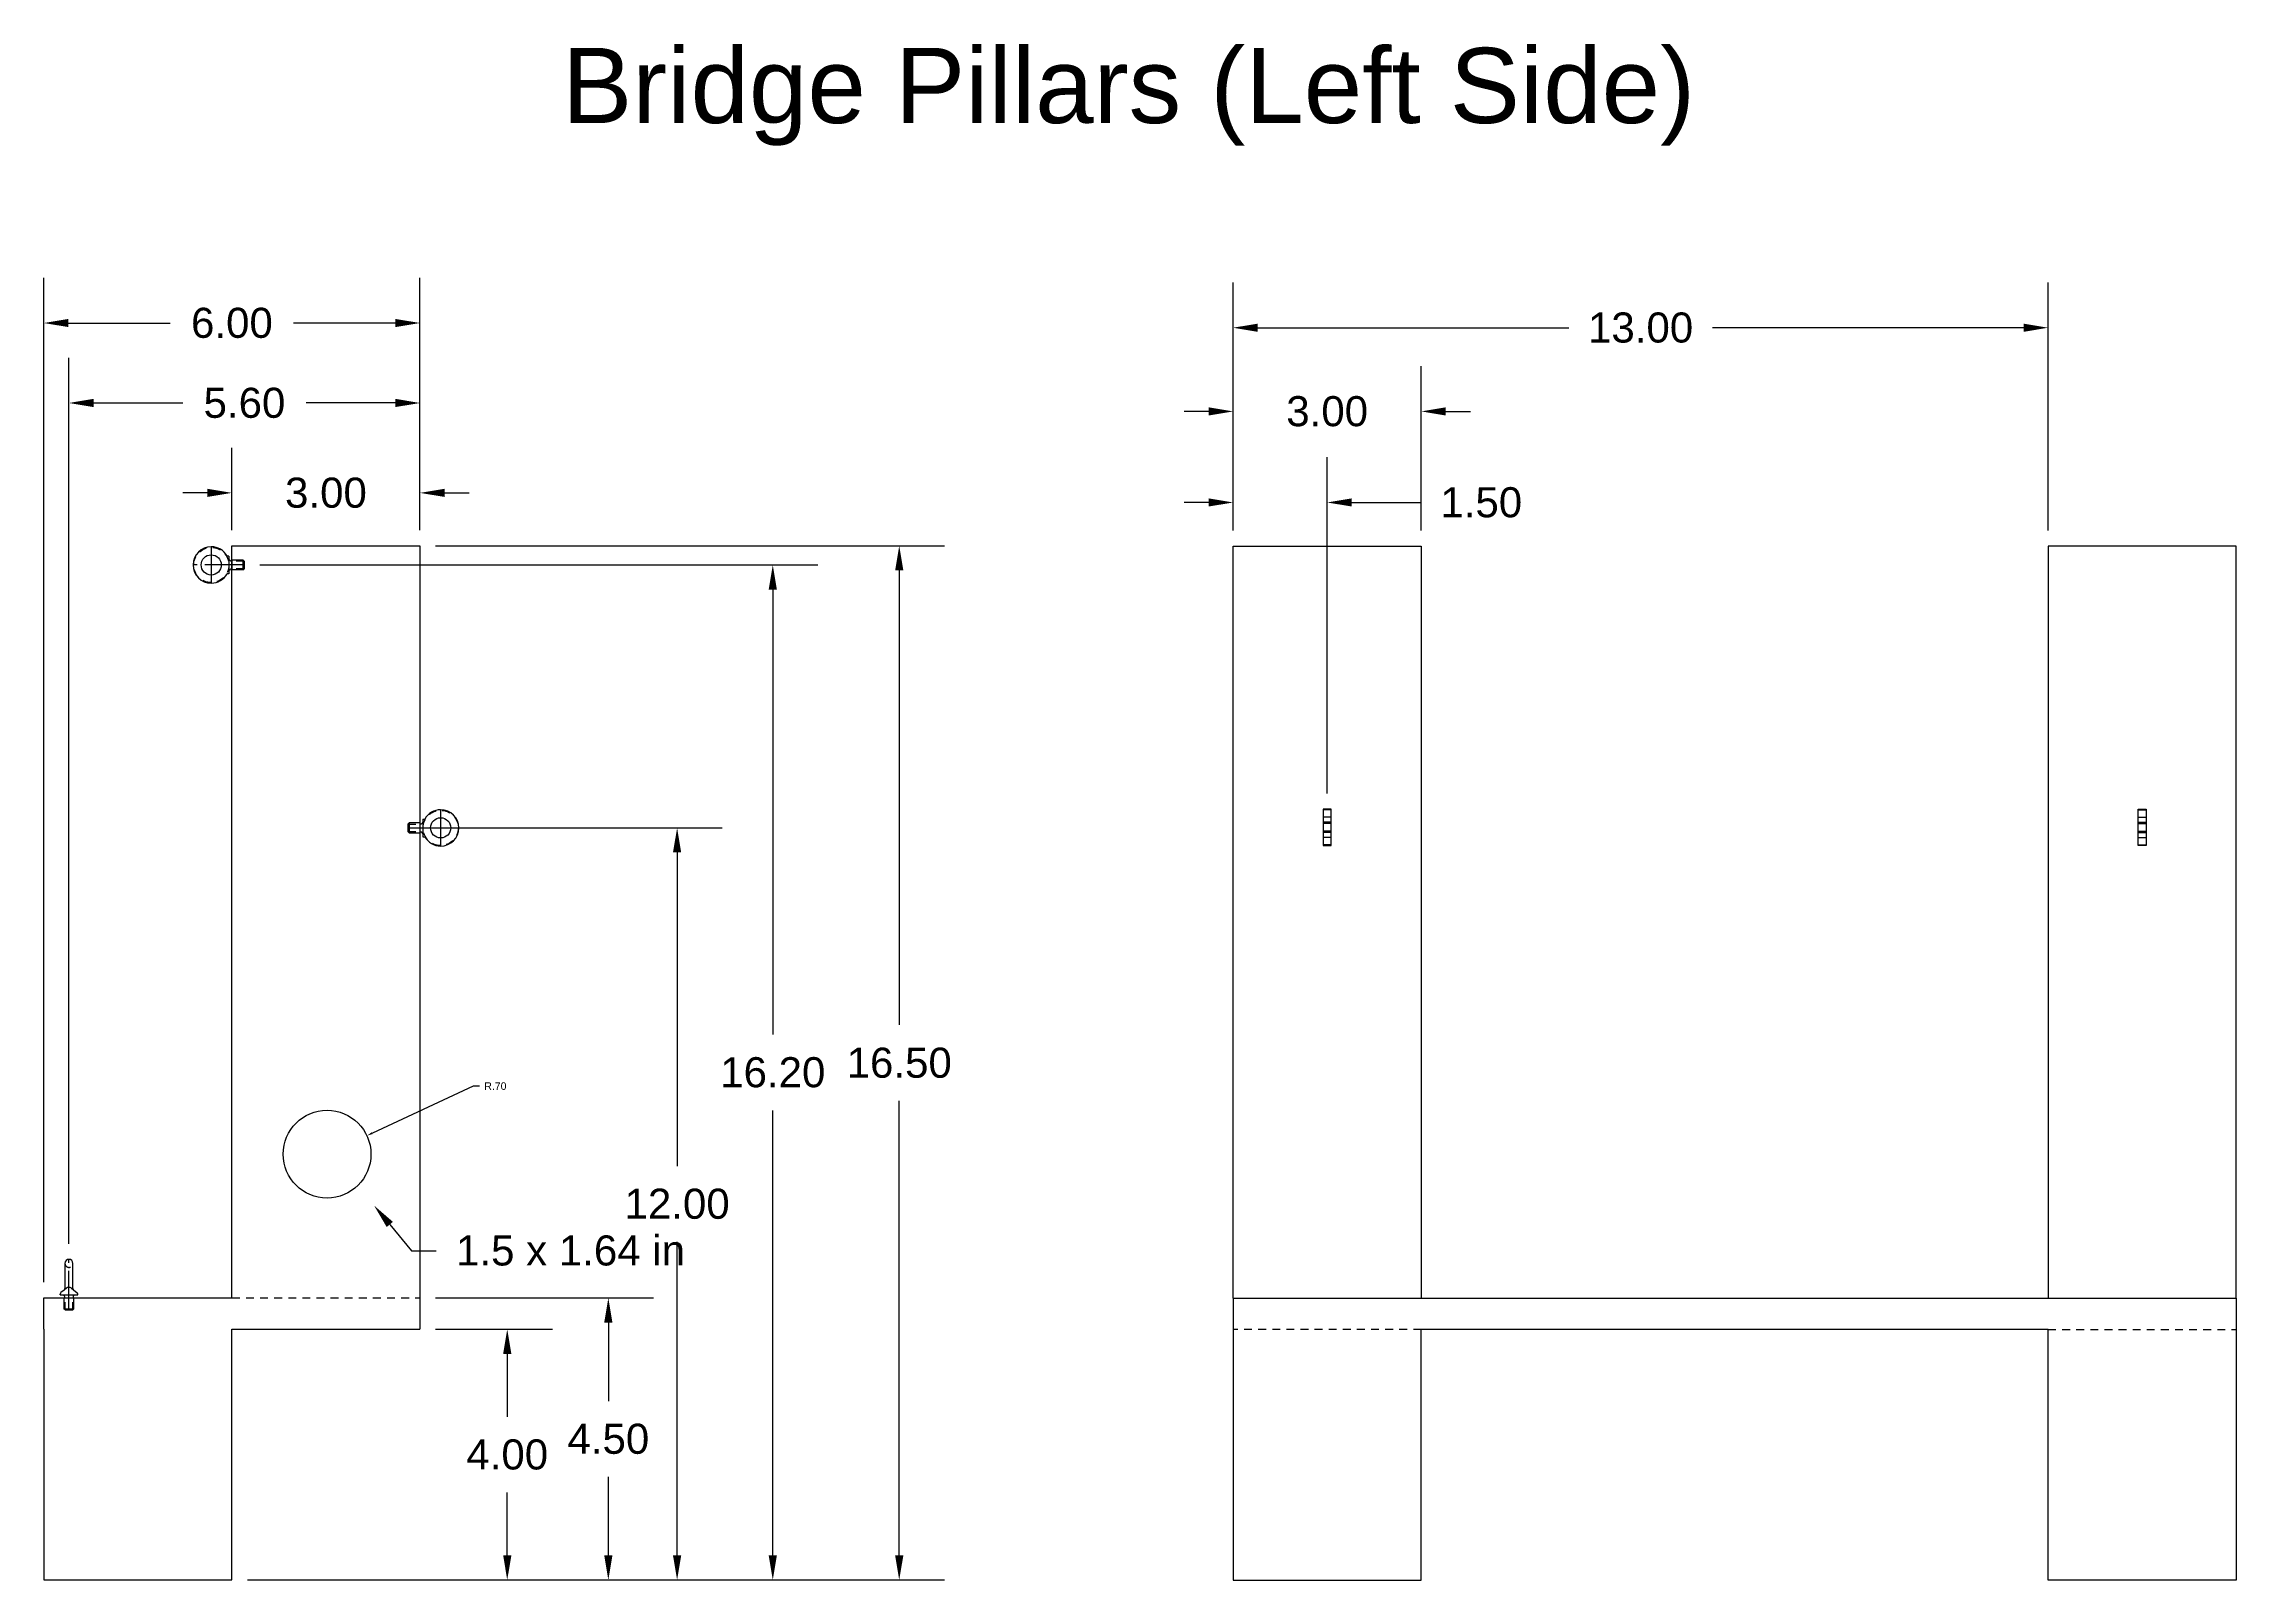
# Model space of a CAD drawing. Header units: inches. Extents: x 3.1 to 38, y 1.7 to 26.2.
import ezdxf
from ezdxf import colors
from ezdxf.entities.mleader import LeaderData, LeaderLine
from ezdxf.math import Vec2, Vec3

# ---------------------------------------------------------------- set-up
doc = ezdxf.new("R2010")
doc.units = ezdxf.units.IN
doc.header["$LTSCALE"] = 0.5
doc.header["$MEASUREMENT"] = 0
doc.linetypes.add('CENTER', pattern=[2, 1.25, -0.25, 0.25, -0.25])
doc.linetypes.add('HIDDEN', pattern=[0.375, 0.25, -0.125])
for name, color, linetype in [('Center', 7, 'CENTER'), ('Dimension', 7, 'Continuous'), ('Hidden', 5, 'HIDDEN'), ('Metal', 253, 'Continuous'), ('Visible', 1, 'Continuous')]:
    doc.layers.add(name, color=color, linetype=linetype)
doc.styles.get("Standard").update_dxf_attribs({"font": 'arial.ttf', "height": 0.12})
doc.dimstyles.new('ASME', dxfattribs={"dimtxt": 0.12, "dimasz": 0.098, "dimexe": 0.18, "dimexo": 0.0625, "dimgap": 0.09, "dimtad": 0, "dimtih": 1, "dimtoh": 1, "dimzin": 4, "dimdsep": 46, "dimtxsty": 'Standard', "dimcen": 0, "dimadec": 0, "dimazin": 1, "dimtfac": 1, "dimtofl": 0, "dimtmove": 0, "dimatfit": 3, "dimfxl": 1, "dimtolj": 1, "dimtzin": 0, "dimarcsym": 1})

# ---------------------------------------------------------------- blocks, each defined once
blk = doc.blocks.new('*D5')
at = {"layer": 'Defpoints', "color": 0}
for p in [(8.228, 8.745, -31.167), (7.594, 8.45, -31.167)]:
    blk.add_point(p, dxfattribs=at)
at = {"layer": 'Dimension', "color": 0, "lineweight": -2}
for p, q in [((9.925, 9.535), (8.317, 8.786)), ((10.023, 9.535), (9.925, 9.535))]:
    blk.add_line(p, q, dxfattribs=at)
at = {"layer": 'Dimension', "color": 0}
blk.add_solid([(8.31, 8.801), (8.324, 8.772), (8.228, 8.745)], dxfattribs=at)
at = {"layer": 'Dimension', "color": 0, "insert": (10.279, 9.535), "char_height": 0.12, "attachment_point": 5}
blk.add_mtext('\\A1;R.70', dxfattribs=at)
blk = doc.blocks.new('*D13')
at = {"layer": 'Defpoints', "color": 0, "transparency": 16777216}
for p in [(9.076, 13.656), (13.178, 13.656), (6.076, 1.656)]:
    blk.add_point(p, dxfattribs=at)
at = {"layer": 'Dimension', "color": 0, "lineweight": -2, "transparency": 16777216}
for p, q in [((9.326, 13.656), (13.898, 13.656)), ((13.178, 13.264), (13.178, 8.261)), ((13.178, 2.048), (13.178, 7.051)), ((6.326, 1.656), (13.898, 1.656))]:
    blk.add_line(p, q, dxfattribs=at)
at = {"layer": 'Dimension', "color": 0, "transparency": 16777216}
for points in [[(13.112, 13.264), (13.243, 13.264), (13.178, 13.656)], [(13.112, 2.048), (13.243, 2.048), (13.178, 1.656)]]:
    blk.add_solid(points, dxfattribs=at)
at = {"layer": 'Dimension', "color": 0, "transparency": 16777216, "insert": (13.178, 7.656), "char_height": 0.48, "attachment_point": 5}
blk.add_mtext('\\A1;12.00', dxfattribs=at)
blk = doc.blocks.new('*D14')
at = {"layer": 'Defpoints', "color": 0, "transparency": 16777216}
for p in [(6.269, 17.851), (14.704, 17.851), (6.076, 1.656)]:
    blk.add_point(p, dxfattribs=at)
at = {"layer": 'Dimension', "color": 0, "lineweight": -2, "transparency": 16777216}
for p, q in [((6.519, 17.851), (15.424, 17.851)), ((14.704, 17.459), (14.704, 10.359)), ((14.704, 2.048), (14.704, 9.149)), ((6.326, 1.656), (15.424, 1.656))]:
    blk.add_line(p, q, dxfattribs=at)
at = {"layer": 'Dimension', "color": 0, "transparency": 16777216}
for points in [[(14.639, 17.459), (14.769, 17.459), (14.704, 17.851)], [(14.639, 2.048), (14.769, 2.048), (14.704, 1.656)]]:
    blk.add_solid(points, dxfattribs=at)
at = {"layer": 'Dimension', "color": 0, "transparency": 16777216, "insert": (14.704, 9.754), "char_height": 0.48, "attachment_point": 5}
blk.add_mtext('\\A1;16.20', dxfattribs=at)
blk = doc.blocks.new('*D15')
at = {"layer": 'Defpoints', "color": 0, "transparency": 16777216}
for p in [(9.076, 18.156), (16.721, 18.156), (6.076, 1.656)]:
    blk.add_point(p, dxfattribs=at)
at = {"layer": 'Dimension', "color": 0, "lineweight": -2, "transparency": 16777216}
for p, q in [((9.326, 18.156), (17.441, 18.156)), ((16.721, 17.764), (16.721, 10.511)), ((16.721, 2.048), (16.721, 9.301)), ((6.326, 1.656), (17.441, 1.656))]:
    blk.add_line(p, q, dxfattribs=at)
at = {"layer": 'Dimension', "color": 0, "transparency": 16777216}
for points in [[(16.656, 17.764), (16.787, 17.764), (16.721, 18.156)], [(16.656, 2.048), (16.787, 2.048), (16.721, 1.656)]]:
    blk.add_solid(points, dxfattribs=at)
at = {"layer": 'Dimension', "color": 0, "transparency": 16777216, "insert": (16.721, 9.906), "char_height": 0.48, "attachment_point": 5}
blk.add_mtext('\\A1;16.50', dxfattribs=at)
blk = doc.blocks.new('*D22')
at = {"layer": 'Defpoints', "color": 0, "transparency": 16777216}
for p in [(9.076, 5.656), (10.468, 5.656), (6.076, 1.656)]:
    blk.add_point(p, dxfattribs=at)
at = {"layer": 'Dimension', "color": 0, "lineweight": -2, "transparency": 16777216}
for p, q in [((9.326, 5.656), (11.188, 5.656)), ((10.468, 5.264), (10.468, 4.261)), ((10.468, 2.048), (10.468, 3.051)), ((6.326, 1.656), (11.188, 1.656))]:
    blk.add_line(p, q, dxfattribs=at)
at = {"layer": 'Dimension', "color": 0, "transparency": 16777216}
for points in [[(10.403, 5.264), (10.534, 5.264), (10.468, 5.656)], [(10.403, 2.048), (10.534, 2.048), (10.468, 1.656)]]:
    blk.add_solid(points, dxfattribs=at)
at = {"layer": 'Dimension', "color": 0, "transparency": 16777216, "insert": (10.468, 3.656), "char_height": 0.48, "attachment_point": 5}
blk.add_mtext('\\A1;4.00', dxfattribs=at)
blk = doc.blocks.new('*D25')
at = {"layer": 'Defpoints', "color": 0, "transparency": 16777216}
for p in [(6.076, 19.001), (6.076, 18.156), (9.076, 18.156)]:
    blk.add_point(p, dxfattribs=at)
at = {"layer": 'Dimension', "color": 0, "lineweight": -2, "transparency": 16777216}
for p, q in [((6.076, 18.406), (6.076, 19.721)), ((9.076, 18.406), (9.076, 19.721)), ((5.684, 19.001), (5.292, 19.001)), ((9.468, 19.001), (9.86, 19.001))]:
    blk.add_line(p, q, dxfattribs=at)
at = {"layer": 'Dimension', "color": 0, "transparency": 16777216}
for points in [[(5.684, 19.066), (5.684, 18.936), (6.076, 19.001)], [(9.468, 19.066), (9.468, 18.936), (9.076, 19.001)]]:
    blk.add_solid(points, dxfattribs=at)
at = {"layer": 'Dimension', "color": 0, "transparency": 16777216, "insert": (7.576, 19.001), "char_height": 0.48, "attachment_point": 5}
blk.add_mtext('\\A1;3.00', dxfattribs=at)
blk = doc.blocks.new('*D26')
at = {"layer": 'Defpoints', "color": 0, "transparency": 16777216}
for p in [(3.476, 20.435), (9.076, 18.156), (3.476, 6.772)]:
    blk.add_point(p, dxfattribs=at)
at = {"layer": 'Dimension', "color": 0, "lineweight": -2, "transparency": 16777216}
for p, q in [((3.476, 7.022), (3.476, 21.155)), ((9.076, 18.406), (9.076, 21.155)), ((3.868, 20.435), (5.293, 20.435)), ((8.684, 20.435), (7.258, 20.435))]:
    blk.add_line(p, q, dxfattribs=at)
at = {"layer": 'Dimension', "color": 0, "transparency": 16777216}
for points in [[(3.868, 20.501), (3.868, 20.37), (3.476, 20.435)], [(8.684, 20.501), (8.684, 20.37), (9.076, 20.435)]]:
    blk.add_solid(points, dxfattribs=at)
at = {"layer": 'Dimension', "color": 0, "transparency": 16777216, "insert": (6.276, 20.435), "char_height": 0.48, "attachment_point": 5}
blk.add_mtext('\\A1;5.60', dxfattribs=at)
blk = doc.blocks.new('*D27')
at = {"layer": 'Defpoints', "color": 0, "transparency": 16777216}
for p in [(3.076, 21.711), (9.076, 18.156), (3.076, 6.156)]:
    blk.add_point(p, dxfattribs=at)
at = {"layer": 'Dimension', "color": 0, "lineweight": -2, "transparency": 16777216}
for p, q in [((3.076, 6.406), (3.076, 22.431)), ((9.076, 18.406), (9.076, 22.431)), ((3.468, 21.711), (5.092, 21.711)), ((8.684, 21.711), (7.06, 21.711))]:
    blk.add_line(p, q, dxfattribs=at)
at = {"layer": 'Dimension', "color": 0, "transparency": 16777216}
for points in [[(3.468, 21.776), (3.468, 21.646), (3.076, 21.711)], [(8.684, 21.776), (8.684, 21.646), (9.076, 21.711)]]:
    blk.add_solid(points, dxfattribs=at)
at = {"layer": 'Dimension', "color": 0, "transparency": 16777216, "insert": (6.076, 21.711), "char_height": 0.48, "attachment_point": 5}
blk.add_mtext('\\A1;6.00', dxfattribs=at)
blk = doc.blocks.new('*D28')
at = {"layer": 'Defpoints', "color": 0, "transparency": 16777216}
for p in [(23.548, 18.848), (22.048, 18.153), (23.548, 13.954)]:
    blk.add_point(p, dxfattribs=at)
at = {"layer": 'Dimension', "color": 0, "lineweight": -2, "transparency": 16777216}
for p, q in [((22.048, 18.403), (22.048, 19.568)), ((23.548, 14.204), (23.548, 19.568)), ((21.656, 18.848), (21.264, 18.848)), ((23.94, 18.848), (25.046, 18.848))]:
    blk.add_line(p, q, dxfattribs=at)
at = {"layer": 'Dimension', "color": 0, "transparency": 16777216}
for points in [[(21.656, 18.913), (21.656, 18.783), (22.048, 18.848)], [(23.94, 18.913), (23.94, 18.783), (23.548, 18.848)]]:
    blk.add_solid(points, dxfattribs=at)
at = {"layer": 'Dimension', "color": 0, "transparency": 16777216, "insert": (26.006, 18.848), "char_height": 0.48, "attachment_point": 5}
blk.add_mtext('\\A1;1.50', dxfattribs=at)
blk = doc.blocks.new('*D29')
at = {"layer": 'Defpoints', "color": 0, "transparency": 16777216}
for p in [(25.048, 20.301), (22.048, 18.153), (25.048, 18.153)]:
    blk.add_point(p, dxfattribs=at)
at = {"layer": 'Dimension', "color": 0, "lineweight": -2, "transparency": 16777216}
for p, q in [((22.048, 18.403), (22.048, 21.021)), ((25.048, 18.403), (25.048, 21.021)), ((21.656, 20.301), (21.264, 20.301)), ((25.44, 20.301), (25.832, 20.301))]:
    blk.add_line(p, q, dxfattribs=at)
at = {"layer": 'Dimension', "color": 0, "transparency": 16777216}
for points in [[(21.656, 20.366), (21.656, 20.235), (22.048, 20.301)], [(25.44, 20.366), (25.44, 20.235), (25.048, 20.301)]]:
    blk.add_solid(points, dxfattribs=at)
at = {"layer": 'Dimension', "color": 0, "transparency": 16777216, "insert": (23.548, 20.301), "char_height": 0.48, "attachment_point": 5}
blk.add_mtext('\\A1;3.00', dxfattribs=at)
blk = doc.blocks.new('*D30')
at = {"layer": 'Defpoints', "color": 0, "transparency": 16777216}
for p in [(35.048, 21.636), (22.048, 18.153), (35.048, 18.153)]:
    blk.add_point(p, dxfattribs=at)
at = {"layer": 'Dimension', "color": 0, "lineweight": -2, "transparency": 16777216}
for p, q in [((22.048, 18.403), (22.048, 22.356)), ((35.048, 18.403), (35.048, 22.356)), ((22.44, 21.636), (27.402, 21.636)), ((34.656, 21.636), (29.695, 21.636))]:
    blk.add_line(p, q, dxfattribs=at)
at = {"layer": 'Dimension', "color": 0, "transparency": 16777216}
for points in [[(22.44, 21.701), (22.44, 21.57), (22.048, 21.636)], [(34.656, 21.701), (34.656, 21.57), (35.048, 21.636)]]:
    blk.add_solid(points, dxfattribs=at)
at = {"layer": 'Dimension', "color": 0, "transparency": 16777216, "insert": (28.548, 21.636), "char_height": 0.48, "attachment_point": 5}
blk.add_mtext('\\A1;13.00', dxfattribs=at)
blk = doc.blocks.new('*D31')
at = {"layer": 'Defpoints', "color": 0, "transparency": 16777216}
for p in [(9.076, 6.156), (12.081, 6.156), (6.076, 1.656)]:
    blk.add_point(p, dxfattribs=at)
at = {"layer": 'Dimension', "color": 0, "lineweight": -2, "transparency": 16777216}
for p, q in [((9.326, 6.156), (12.801, 6.156)), ((12.081, 5.764), (12.081, 4.511)), ((12.081, 2.048), (12.081, 3.301)), ((6.326, 1.656), (12.801, 1.656))]:
    blk.add_line(p, q, dxfattribs=at)
at = {"layer": 'Dimension', "color": 0, "transparency": 16777216}
for points in [[(12.015, 5.764), (12.146, 5.764), (12.081, 6.156)], [(12.015, 2.048), (12.146, 2.048), (12.081, 1.656)]]:
    blk.add_solid(points, dxfattribs=at)
at = {"layer": 'Dimension', "color": 0, "transparency": 16777216, "insert": (12.081, 3.906), "char_height": 0.48, "attachment_point": 5}
blk.add_mtext('\\A1;4.50', dxfattribs=at)

msp = doc.modelspace()

# ---------------------------------------------------------------- linework, layer by layer
msp.add_line((3.616, 6.204), (3.616, 6.217))
at = {"layer": 'Center'}
for p, q in [((6.269, 17.851), (5.456, 17.851)), ((5.746, 18.141), (5.746, 17.561)), ((8.883, 13.656), (9.696, 13.656)), ((9.406, 13.946), (9.406, 13.366)), ((3.476, 5.964), (3.476, 6.772))]:
    msp.add_line(p, q, dxfattribs=at)
at = {"layer": 'Hidden'}
for p, q in [((6.269, 17.912), (6.076, 17.912)), ((6.269, 17.791), (6.076, 17.791)), ((8.883, 13.716), (9.076, 13.716)), ((23.613, 13.946), (23.483, 13.946)), ((23.613, 13.825), (23.483, 13.825)), ((23.613, 13.745), (23.483, 13.745)), ((23.613, 13.725), (23.483, 13.725)), ((36.483, 13.946), (36.613, 13.946)), ((36.483, 13.825), (36.613, 13.825)), ((36.483, 13.745), (36.613, 13.745)), ((36.483, 13.725), (36.613, 13.725)), ((8.883, 13.596), (9.076, 13.596)), ((23.613, 13.604), (23.483, 13.604)), ((23.613, 13.584), (23.483, 13.584)), ((23.613, 13.503), (23.483, 13.503)), ((23.613, 13.383), (23.483, 13.383)), ((36.483, 13.604), (36.613, 13.604)), ((36.483, 13.584), (36.613, 13.584)), ((36.483, 13.503), (36.613, 13.503)), ((36.483, 13.383), (36.613, 13.383)), ((3.416, 5.964), (3.416, 6.156)), ((3.536, 5.964), (3.536, 6.156)), ((6.076, 6.156), (9.076, 6.156)), ((25.048, 5.653), (22.048, 5.653)), ((35.048, 5.653), (38.048, 5.653))]:
    msp.add_line(p, q, dxfattribs=at)
for centre in [(5.746, 17.851), (9.406, 13.656)]:
    msp.add_circle(centre, 0.281, dxfattribs=at)
msp.add_arc((3.476, 6.708), 0.064, 180, 0, dxfattribs=at)
at = {"layer": 'Metal'}
msp.add_circle((7.594, 8.45, -31.567), 0.7, dxfattribs=at)
at = {"layer": 'Visible'}
for p, q in [((6.028, 17.992), (5.999, 17.992)), ((6.028, 17.992), (6.028, 17.71)), ((6.028, 17.941), (6.049, 17.922)), ((6.076, 6.156), (6.076, 18.156)), ((6.076, 18.156), (9.076, 18.156)), ((6.076, 17.932), (6.076, 17.771)), ((6.076, 17.932), (6.249, 17.932)), ((6.249, 17.932), (6.249, 17.771)), ((6.269, 17.912), (6.249, 17.932)), ((6.269, 17.912), (6.269, 17.791)), ((9.076, 18.156), (9.076, 6.156)), ((22.048, 6.153), (22.048, 18.153)), ((22.048, 18.153), (25.048, 18.153)), ((25.048, 18.153), (25.048, 6.153)), ((38.048, 18.153), (35.048, 18.153)), ((35.048, 18.153), (35.048, 6.153)), ((38.048, 6.153), (38.048, 18.153)), ((6.028, 17.71), (5.999, 17.71)), ((6.028, 17.761), (6.049, 17.781)), ((6.249, 17.771), (6.076, 17.771)), ((6.249, 17.771), (6.269, 17.791)), ((8.883, 13.716), (8.903, 13.736)), ((8.883, 13.716), (8.883, 13.596)), ((9.076, 13.736), (8.903, 13.736)), ((8.903, 13.736), (8.903, 13.575)), ((9.076, 13.736), (9.076, 13.575)), ((9.124, 13.746), (9.103, 13.726)), ((9.124, 13.797), (9.124, 13.515)), ((9.124, 13.797), (9.153, 13.797)), ((23.613, 13.954), (23.483, 13.954)), ((23.483, 13.954), (23.483, 13.375)), ((23.613, 13.375), (23.613, 13.954)), ((36.483, 13.375), (36.483, 13.954)), ((36.483, 13.954), (36.613, 13.954)), ((36.613, 13.954), (36.613, 13.375)), ((8.903, 13.575), (8.883, 13.596)), ((8.903, 13.575), (9.076, 13.575)), ((9.124, 13.566), (9.103, 13.586)), ((9.124, 13.515), (9.153, 13.515)), ((23.483, 13.375), (23.613, 13.375)), ((36.613, 13.375), (36.483, 13.375)), ((3.412, 6.708), (3.412, 6.307)), ((3.54, 6.307), (3.54, 6.708)), ((3.437, 6.31), (3.399, 6.282)), ((3.515, 6.31), (3.552, 6.282)), ((3.076, 5.656), (3.076, 6.156)), ((3.076, 6.156), (6.076, 6.156)), ((3.076, 5.656), (3.076, 6.156)), ((3.336, 6.204), (3.336, 6.217)), ((3.336, 6.204), (3.616, 6.204)), ((3.399, 6.282), (3.348, 6.242)), ((3.386, 6.204), (3.406, 6.183)), ((3.396, 6.156), (3.556, 6.156)), ((3.396, 6.156), (3.396, 5.984)), ((3.396, 5.984), (3.556, 5.984)), ((3.416, 5.964), (3.396, 5.984)), ((3.416, 5.964), (3.536, 5.964)), ((3.556, 5.984), (3.536, 5.964)), ((3.565, 6.204), (3.546, 6.183)), ((3.552, 6.282), (3.603, 6.242)), ((3.556, 5.984), (3.556, 6.156)), ((9.076, 6.156), (9.076, 5.656)), ((22.048, 6.153), (38.048, 6.153)), ((22.048, 6.153), (22.048, 5.653)), ((38.048, 6.153), (38.048, 5.653)), ((3.076, 5.656), (3.076, 1.656)), ((6.076, 1.656), (6.076, 5.656)), ((6.076, 5.656), (9.076, 5.656)), ((22.048, 5.653), (22.048, 1.653)), ((35.048, 5.653), (25.048, 5.653)), ((25.048, 1.653), (25.048, 5.653)), ((35.048, 1.653), (35.048, 5.653)), ((38.048, 5.653), (38.048, 1.653)), ((3.076, 1.656), (6.076, 1.656)), ((22.048, 1.653), (25.048, 1.653)), ((38.048, 1.653), (35.048, 1.653))]:
    msp.add_line(p, q, dxfattribs=at)
for centre in [(5.746, 17.851), (9.406, 13.656)]:
    msp.add_circle(centre, 0.161, dxfattribs=at)
for centre, radius, start, end in [((5.746, 17.851), 0.29, 90, 180), ((5.746, 17.851), 0.29, 180, 270), ((5.746, 17.851), 0.29, 29.0853, 90), ((6.06, 17.933), 0.0161, 226.9466, 270), ((6.06, 17.933), 0.0161, 270, 354.2608), ((5.746, 17.851), 0.29, 270, 330.9147), ((6.06, 17.769), 0.0161, 90, 133.0534), ((6.06, 17.769), 0.0161, 5.7392, 90), ((9.092, 13.738), 0.0161, 185.7392, 270), ((9.092, 13.738), 0.0161, 270, 313.0534), ((9.406, 13.656), 0.29, 90, 150.9147), ((9.406, 13.656), 0.29, 0, 90), ((9.406, 13.656), 0.29, 270, 0), ((9.092, 13.574), 0.0161, 90, 174.2608), ((9.092, 13.574), 0.0161, 46.9466, 90), ((9.406, 13.656), 0.29, 209.0853, 270), ((3.476, 6.708), 0.064, 0, 180), ((3.38, 6.307), 0.032, 307.8298, 0), ((3.476, 6.26), 0.064, 52.1702, 127.8298), ((3.572, 6.307), 0.032, 180, 232.1702), ((3.368, 6.217), 0.032, 127.8298, 180), ((3.394, 6.172), 0.016, 275.7392, 43.0534), ((3.557, 6.172), 0.016, 136.9466, 264.2608), ((3.584, 6.217), 0.032, 0, 52.1702)]:
    msp.add_arc(centre, radius, start, end, dxfattribs=at)

# ---------------------------------------------------------------- texts
at = {"layer": 'Dimension'}
msp.add_text('Bridge Pillars (Left Side)', height=1.2, dxfattribs=at).set_placement((11.344, 24.901))

# ---------------------------------------------------------------- dimensions: what is measured, and where the dimension line sits
for base, p1, p2, picture, middle in [((3.076, 21.711), (9.076, 18.156), (3.076, 6.156), '*D27', (6.076, 21.711)), ((35.048, 21.636), (22.048, 18.153), (35.048, 18.153), '*D30', (28.548, 21.636)), ((3.476, 20.435), (9.076, 18.156), (3.476, 6.772), '*D26', (6.276, 20.435)), ((25.048, 20.301), (22.048, 18.153), (25.048, 18.153), '*D29', (23.548, 20.301)), ((6.076, 19.001), (9.076, 18.156), (6.076, 18.156), '*D25', (7.576, 19.001))]:
    dim = msp.add_linear_dim(base=base, p1=p1, p2=p2, dimstyle='ASME', dxfattribs=at)
    dim.commit()
    dim.dimension.update_dxf_attribs({"geometry": picture, "text_midpoint": middle})
dim = msp.add_linear_dim(base=(23.548, 18.848), p1=(22.048, 18.153), p2=(23.548, 13.954), dimstyle='ASME', dxfattribs=at)
dim.commit()
dim.dimension.update_dxf_attribs({"geometry": '*D28', "text_midpoint": (26.006, 18.848), "dimtype": 160})
for base, p1, p2, picture, middle in [((16.721, 18.156), (6.076, 1.656), (9.076, 18.156), '*D15', (16.721, 9.906)), ((14.7041, 17.8513), (6.0758, 1.6559), (6.269, 17.8513), '*D14', (14.7041, 9.7536)), ((13.178, 13.656), (6.076, 1.656), (9.076, 13.656), '*D13', (13.178, 7.656)), ((12.081, 6.156), (6.076, 1.656), (9.076, 6.156), '*D31', (12.081, 3.906)), ((10.468, 5.656), (6.076, 1.656), (9.076, 5.656), '*D22', (10.468, 3.656))]:
    dim = msp.add_linear_dim(base=base, p1=p1, p2=p2, angle=90, dimstyle='ASME', dxfattribs=at)
    dim.commit()
    dim.dimension.update_dxf_attribs({"geometry": picture, "text_midpoint": middle})
dim = msp.add_radius_dim(center=(7.594, 8.45, -31.167), mpoint=(8.228, 8.745, -31.167), dimstyle='ASME', dxfattribs=at)
dim.commit()
dim.dimension.update_dxf_attribs({"geometry": '*D5', "text_midpoint": (10.279, 9.535), "dimtype": 164})

# ---------------------------------------------------------------- leaders
ml = msp.add_multileader_mtext('Standard', dxfattribs=at)
ml.set_content('1.5 x 1.64 in', color=256)
ml.set_leader_properties()
ml.build(insert=Vec2(0, 0))
ml.multileader.update_dxf_attribs({"dogleg_length": 0.098, "arrow_head_size": 0.392, "scale": 4})
ctx = ml.context
ctx.base_point, ctx.scale, ctx.char_height, ctx.arrow_head_size, ctx.landing_gap_size, ctx.plane_origin = Vec3(9.335, 6.91, -31.467), 4, 0.48, 0.392, 0.316, Vec3(8.344, 7.63, -31.467)
notes = []
notes.append((ctx, [(0, (1, 1, 0), (8.943, 6.91, -31.467), (1, 0), 0.392, [(0, [(8.344, 7.63, -31.467)], 0, [])])]))
ctx.mtext.insert, ctx.mtext.flow_direction = Vec3(9.651, 7.154, -31.467), 5
for ctx, leaders in notes:
    for number, flags, end, landing, length, lines in leaders:
        leader = LeaderData()
        leader.index, (leader.has_last_leader_line, leader.has_dogleg_vector, leader.attachment_direction) = number, flags
        leader.last_leader_point, leader.dogleg_vector, leader.dogleg_length = Vec3(end), Vec3(landing), length
        for number, points, colour, breaks in lines:
            line = LeaderLine()
            line.index, line.vertices, line.color, line.breaks = number, Vec3.list(points), colors.encode_raw_color(colour), breaks
            leader.lines.append(line)
        ctx.leaders.append(leader)

doc.saveas('drawing.dxf')
